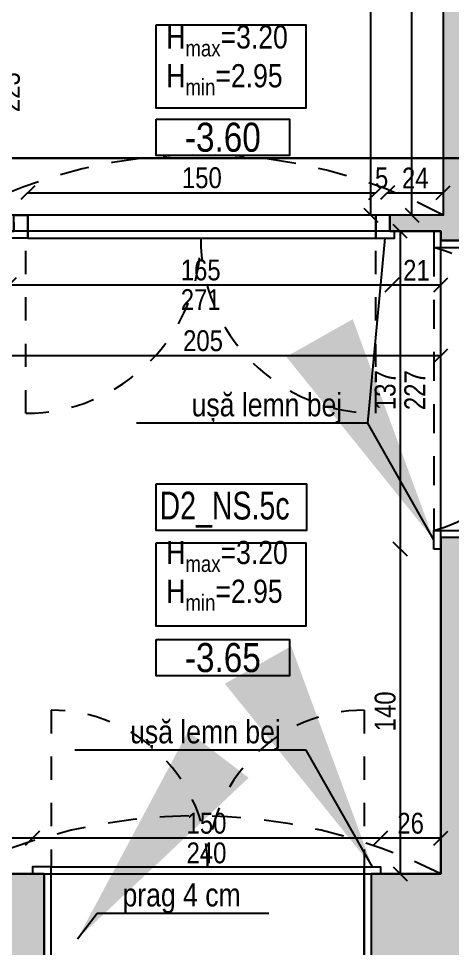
# Model space of a CAD drawing. Header units: metres. Extents: x 493 to 630, y -132 to -15.
# Drawn here: x 561.065 to 562.935, y -63.668 to -59.659 of the extents above; entities that cross this region are included whole.
import ezdxf
from ezdxf import colors
from ezdxf.entities.mleader import LeaderData, LeaderLine
from ezdxf.enums import TextEntityAlignment as Align
from ezdxf.math import Vec2, Vec3

# ---------------------------------------------------------------- set-up
doc = ezdxf.new("R2010")
doc.units = ezdxf.units.M
doc.header["$MEASUREMENT"] = 0
doc.header["$PDMODE"] = 3
doc.linetypes.add('HIDDEN', pattern=[0.375, 0.25, -0.125])
doc.linetypes.add('HIDDEN2', pattern=[0.1875, 0.125, -0.0625])
for name, color, linetype in [('a_caramida', 2, 'Continuous'), ('a_cote_50', 9, 'Continuous'), ('a_cote_nivel', 9, 'Continuous'), ('a_grinzi', 253, 'HIDDEN'), ('a_indicatii', 7, 'Continuous'), ('a_indicatii_text', 7, 'Continuous'), ('a_pereti_hasuri', 253, 'Continuous'), ('a_punctat', 40, 'HIDDEN2'), ('a_tamplarie_usi', 6, 'Continuous'), ('a_termoizolatie', 8, 'Continuous'), ('a_text', 7, 'Continuous'), ('a_vederi', 74, 'Continuous')]:
    doc.layers.add(name, color=color, linetype=linetype)
doc.layers.add('a_suprafete', color=7, linetype='Continuous', plot=False)
doc.styles.add('ROMANS', font='ROMANS.shx', dxfattribs={"width": 0.75})
doc.styles.get("Standard").update_dxf_attribs({"font": 'ARIALN.TTF'})
doc.styles.add('Swiss Condensed Light', font='swisscl.ttf')
doc.dimstyles.new('50 cote', dxfattribs={"dimtxt": 0.09, "dimasz": 0.06, "dimexe": 0, "dimexo": 0, "dimgap": 0.018, "dimtad": 1, "dimdec": 1, "dimlfac": 100, "dimrnd": 0.5, "dimdsep": 46, "dimtxsty": 'Standard', "dimblk": 'OBLIQUE', "dimcen": 0.00045, "dimclrd": 256, "dimclrt": 4, "dimadec": 1, "dimazin": 0, "dimtfac": 1, "dimtdec": 1, "dimtix": 1, "dimtofl": 0, "dimtmove": 0, "dimatfit": 3, "dimldrblk": 'OBLIQUE', "dimfxl": 0, "dimtolj": 1, "dimtzin": 0, "dimarcsym": 0})
pattern_1 = [(45, (-4876.954644, 8292.469365), (-0.04419417382, 0.04419417382), []), (45, (-4876.91045, 8292.469365), (-0.04419417382, 0.04419417382), [0.03125, -0.015625])]

# ---------------------------------------------------------------- blocks, each defined once
blk = doc.blocks.new('COTE_NIVEL_DRAFT')
at = {"layer": 'a_cote_nivel'}
blk.add_lwpolyline([(-27.5, -2.5), (27.5, -2.5), (27.5, -17.5), (-27.5, -17.5)], close=True, dxfattribs=at)
blk = doc.blocks.new('cota nivel')
at = {"layer": 'a_cote_nivel', "xscale": 1.272727272727934, "yscale": 1.272727272727934, "zscale": 1.272727272727934}
blk.add_blockref('COTE_NIVEL_DRAFT', (0, 12.73), dxfattribs=at)
at = {"layer": 'a_cote_nivel', "style": 'ROMANS', "width": 0.6}
blk.add_attdef('COTA', text='', height=15.27, dxfattribs=at).set_placement((0, 0), align=Align.MIDDLE_CENTER)
blk = doc.blocks.new('_Oblique')
at = {"color": 0, "linetype": 'ByBlock', "lineweight": -2}
blk.add_line((-0.5, -0.5), (0.5, 0.5), dxfattribs=at)
blk = doc.blocks.new('*D413')
at = {"layer": 'a_cote_50', "lineweight": -2, "ltscale": 0.3}
blk.add_line((560.8351, -61.1123), (562.8851, -61.1123), dxfattribs=at)
at = {"layer": 'Defpoints', "color": 0, "ltscale": 0.3}
for p in [(560.8351, -60.5761), (562.8851, -60.5761), (562.8851, -61.1123)]:
    blk.add_point(p, dxfattribs=at)
at = {"layer": 'a_cote_50', "lineweight": -2, "ltscale": 0.3, "xscale": 0.06, "yscale": 0.06, "zscale": 0.06, "rotation": 180}
blk.add_blockref('_Oblique', (560.8351, -61.1123), dxfattribs=at)
at = {"layer": 'a_cote_50', "lineweight": -2, "ltscale": 0.3, "xscale": 0.06, "yscale": 0.06, "zscale": 0.06}
blk.add_blockref('_Oblique', (562.8851, -61.1123), dxfattribs=at)
at = {"layer": 'a_cote_50', "color": 4, "ltscale": 0.3, "insert": (561.8601, -61.0483), "char_height": 0.09, "attachment_point": 5}
blk.add_mtext('\\A1;205', dxfattribs=at)
blk = doc.blocks.new('*D415')
at = {"layer": 'a_cote_50', "lineweight": -2, "ltscale": 0.3}
blk.add_line((561.0251, -60.8074), (562.6751, -60.8074), dxfattribs=at)
at = {"layer": 'Defpoints', "color": 0, "ltscale": 0.3}
for p in [(561.0251, -60.5761), (562.6751, -60.6061), (562.6751, -60.8074)]:
    blk.add_point(p, dxfattribs=at)
at = {"layer": 'a_cote_50', "lineweight": -2, "ltscale": 0.3, "xscale": 0.06, "yscale": 0.06, "zscale": 0.06, "rotation": 180}
blk.add_blockref('_Oblique', (561.0251, -60.8074), dxfattribs=at)
at = {"layer": 'a_cote_50', "lineweight": -2, "ltscale": 0.3, "xscale": 0.06, "yscale": 0.06, "zscale": 0.06}
blk.add_blockref('_Oblique', (562.6751, -60.8074), dxfattribs=at)
at = {"layer": 'a_cote_50', "color": 4, "ltscale": 0.3, "char_height": 0.09, "attachment_point": 5}
for s, insert in [('\\A1;165', (561.8501, -60.7434)), ('\\A1;271', (561.8501, -60.8706))]:
    blk.add_mtext(s, dxfattribs=dict(at, insert=insert))
blk = doc.blocks.new('*D416')
at = {"layer": 'a_cote_50', "lineweight": -2, "ltscale": 0.3}
blk.add_line((562.6751, -60.8074), (562.8851, -60.8074), dxfattribs=at)
at = {"layer": 'Defpoints', "color": 0, "ltscale": 0.3}
for p in [(562.8851, -60.5761), (562.6751, -60.6061), (562.8851, -60.8074)]:
    blk.add_point(p, dxfattribs=at)
at = {"layer": 'a_cote_50', "lineweight": -2, "ltscale": 0.3, "xscale": 0.06, "yscale": 0.06, "zscale": 0.06, "rotation": 180}
blk.add_blockref('_Oblique', (562.6751, -60.8074), dxfattribs=at)
at = {"layer": 'a_cote_50', "lineweight": -2, "ltscale": 0.3, "xscale": 0.06, "yscale": 0.06, "zscale": 0.06}
blk.add_blockref('_Oblique', (562.8851, -60.8074), dxfattribs=at)
at = {"layer": 'a_cote_50', "color": 4, "ltscale": 0.3, "insert": (562.7801, -60.7442), "char_height": 0.09, "attachment_point": 5}
blk.add_mtext('\\A1;21', dxfattribs=at)
blk = doc.blocks.new('*D417')
at = {"layer": 'a_cote_50', "lineweight": -2, "ltscale": 0.3}
blk.add_line((562.7096, -60.5761), (562.7096, -61.9461), dxfattribs=at)
at = {"layer": 'Defpoints', "color": 0, "ltscale": 0.3}
for p in [(562.7626, -60.5761), (562.7096, -61.9461), (562.7626, -61.9461)]:
    blk.add_point(p, dxfattribs=at)
at = {"layer": 'a_cote_50', "lineweight": -2, "ltscale": 0.3, "xscale": 0.06, "yscale": 0.06, "zscale": 0.06}
for p, rotation in [((562.7096, -60.5761), 90), ((562.7096, -61.9461), 270)]:
    blk.add_blockref('_Oblique', p, dxfattribs=dict(at, rotation=rotation))
at = {"layer": 'a_cote_50', "color": 4, "ltscale": 0.3, "char_height": 0.09, "attachment_point": 5, "rotation": 90}
for s, insert in [('\\A1;137', (562.6457, -61.2611)), ('\\A1;227', (562.7728, -61.2611))]:
    blk.add_mtext(s, dxfattribs=dict(at, insert=insert))
blk = doc.blocks.new('*D418')
at = {"layer": 'a_cote_50', "lineweight": -2, "ltscale": 0.3}
blk.add_line((562.7096, -61.9461), (562.7096, -63.3461), dxfattribs=at)
at = {"layer": 'Defpoints', "color": 0, "ltscale": 0.3}
for p in [(562.7626, -61.9461), (562.7096, -63.3461), (562.7926, -63.3461)]:
    blk.add_point(p, dxfattribs=at)
at = {"layer": 'a_cote_50', "lineweight": -2, "ltscale": 0.3, "xscale": 0.06, "yscale": 0.06, "zscale": 0.06}
for p, rotation in [((562.7096, -61.9461), 90), ((562.7096, -63.3461), 270)]:
    blk.add_blockref('_Oblique', p, dxfattribs=dict(at, rotation=rotation))
at = {"layer": 'a_cote_50', "color": 4, "ltscale": 0.3, "insert": (562.6457, -62.6461), "char_height": 0.09, "attachment_point": 5, "rotation": 90}
blk.add_mtext('\\A1;140', dxfattribs=at)
blk = doc.blocks.new('*D419')
at = {"layer": 'a_cote_50', "lineweight": -2, "ltscale": 0.3}
blk.add_line((562.8851, -63.1929), (562.6251, -63.1929), dxfattribs=at)
at = {"layer": 'Defpoints', "color": 0, "ltscale": 0.3}
for p in [(562.6251, -63.1929), (562.6251, -63.3036), (562.8851, -63.3036)]:
    blk.add_point(p, dxfattribs=at)
at = {"layer": 'a_cote_50', "lineweight": -2, "ltscale": 0.3, "xscale": 0.06, "yscale": 0.06, "zscale": 0.06, "rotation": 180}
blk.add_blockref('_Oblique', (562.6251, -63.1929), dxfattribs=at)
at = {"layer": 'a_cote_50', "lineweight": -2, "ltscale": 0.3, "xscale": 0.06, "yscale": 0.06, "zscale": 0.06}
blk.add_blockref('_Oblique', (562.8851, -63.1929), dxfattribs=at)
at = {"layer": 'a_cote_50', "color": 4, "ltscale": 0.3, "insert": (562.7551, -63.129), "char_height": 0.09, "attachment_point": 5}
blk.add_mtext('\\A1;26', dxfattribs=at)
blk = doc.blocks.new('*D420')
at = {"layer": 'a_cote_50', "lineweight": -2, "ltscale": 0.3}
blk.add_line((562.6251, -63.1929), (561.1251, -63.1929), dxfattribs=at)
at = {"layer": 'Defpoints', "color": 0, "ltscale": 0.3}
for p in [(561.1251, -63.1929), (561.1251, -63.2736), (562.6251, -63.3036)]:
    blk.add_point(p, dxfattribs=at)
at = {"layer": 'a_cote_50', "lineweight": -2, "ltscale": 0.3, "xscale": 0.06, "yscale": 0.06, "zscale": 0.06, "rotation": 180}
blk.add_blockref('_Oblique', (561.1251, -63.1929), dxfattribs=at)
at = {"layer": 'a_cote_50', "lineweight": -2, "ltscale": 0.3, "xscale": 0.06, "yscale": 0.06, "zscale": 0.06}
blk.add_blockref('_Oblique', (562.6251, -63.1929), dxfattribs=at)
at = {"layer": 'a_cote_50', "color": 4, "ltscale": 0.3, "char_height": 0.09, "attachment_point": 5}
for s, insert in [('\\A1;150', (561.8751, -63.129)), ('\\A1;240', (561.8751, -63.2569))]:
    blk.add_mtext(s, dxfattribs=dict(at, insert=insert))
blk = doc.blocks.new('*D421')
at = {"layer": 'a_cote_50', "lineweight": -2, "ltscale": 0.3}
blk.add_line((561.1251, -63.1929), (560.7751, -63.1929), dxfattribs=at)
at = {"layer": 'Defpoints', "color": 0, "ltscale": 0.3}
for p in [(560.7751, -63.1929), (560.7751, -63.3036), (561.1251, -63.2736)]:
    blk.add_point(p, dxfattribs=at)
at = {"layer": 'a_cote_50', "lineweight": -2, "ltscale": 0.3, "xscale": 0.06, "yscale": 0.06, "zscale": 0.06, "rotation": 180}
blk.add_blockref('_Oblique', (560.7751, -63.1929), dxfattribs=at)
at = {"layer": 'a_cote_50', "lineweight": -2, "ltscale": 0.3, "xscale": 0.06, "yscale": 0.06, "zscale": 0.06}
blk.add_blockref('_Oblique', (561.1251, -63.1929), dxfattribs=at)
at = {"layer": 'a_cote_50', "color": 4, "ltscale": 0.3, "insert": (560.9501, -63.129), "char_height": 0.09, "attachment_point": 5}
blk.add_mtext('\\A1;35', dxfattribs=at)
blk = doc.blocks.new('*D443')
at = {"layer": 'a_termoizolatie', "lineweight": -2, "ltscale": 0.3}
blk.add_line((561.1051, -60.4096), (562.6051, -60.4096), dxfattribs=at)
at = {"layer": 'Defpoints', "color": 0, "ltscale": 0.3}
for p in [(562.6051, -60.4096), (561.1051, -60.5061), (562.6051, -60.5061)]:
    blk.add_point(p, dxfattribs=at)
at = {"layer": 'a_termoizolatie', "lineweight": -2, "ltscale": 0.3, "xscale": 0.06, "yscale": 0.06, "zscale": 0.06, "rotation": 180}
blk.add_blockref('_Oblique', (561.1051, -60.4096), dxfattribs=at)
at = {"layer": 'a_termoizolatie', "lineweight": -2, "ltscale": 0.3, "xscale": 0.06, "yscale": 0.06, "zscale": 0.06}
blk.add_blockref('_Oblique', (562.6051, -60.4096), dxfattribs=at)
at = {"layer": 'a_termoizolatie', "color": 4, "ltscale": 0.3, "insert": (561.8551, -60.3457), "char_height": 0.09, "attachment_point": 5}
blk.add_mtext('\\A1;150', dxfattribs=at)
blk = doc.blocks.new('*D444')
at = {"layer": 'Defpoints', "color": 0, "ltscale": 0.3}
for p in [(562.6551, -60.4096), (562.6051, -60.5061), (562.6551, -60.5061)]:
    blk.add_point(p, dxfattribs=at)
at = {"layer": 'a_termoizolatie', "color": 4, "ltscale": 0.3, "insert": (562.6301, -60.3459), "char_height": 0.09, "attachment_point": 5}
blk.add_mtext('\\A1;5', dxfattribs=at)
blk = doc.blocks.new('*D445')
at = {"layer": 'a_termoizolatie', "lineweight": -2, "ltscale": 0.3}
blk.add_line((562.6551, -60.4096), (562.8951, -60.4096), dxfattribs=at)
at = {"layer": 'Defpoints', "color": 0, "ltscale": 0.3}
for p in [(562.8951, -60.4096), (562.6551, -60.5061), (562.8951, -60.5061)]:
    blk.add_point(p, dxfattribs=at)
at = {"layer": 'a_termoizolatie', "lineweight": -2, "ltscale": 0.3, "xscale": 0.06, "yscale": 0.06, "zscale": 0.06, "rotation": 180}
blk.add_blockref('_Oblique', (562.6551, -60.4096), dxfattribs=at)
at = {"layer": 'a_termoizolatie', "lineweight": -2, "ltscale": 0.3, "xscale": 0.06, "yscale": 0.06, "zscale": 0.06}
blk.add_blockref('_Oblique', (562.8951, -60.4096), dxfattribs=at)
at = {"layer": 'a_termoizolatie', "color": 4, "ltscale": 0.3, "insert": (562.7751, -60.3464), "char_height": 0.09, "attachment_point": 5}
blk.add_mtext('\\A1;24', dxfattribs=at)
blk = doc.blocks.new('*D446')
at = {"layer": 'a_termoizolatie', "lineweight": -2, "ltscale": 0.3}
blk.add_line((562.7609, -60.5061), (562.7609, -58.1561), dxfattribs=at)
at = {"layer": 'Defpoints', "color": 0, "ltscale": 0.3}
for p in [(562.7609, -58.1561), (562.856, -58.1561), (562.856, -60.5061)]:
    blk.add_point(p, dxfattribs=at)
at = {"layer": 'a_termoizolatie', "lineweight": -2, "ltscale": 0.3, "xscale": 0.06, "yscale": 0.06, "zscale": 0.06}
for p, rotation in [((562.7609, -58.1561), 90), ((562.7609, -60.5061), 270)]:
    blk.add_blockref('_Oblique', p, dxfattribs=dict(at, rotation=rotation))
at = {"layer": 'a_termoizolatie', "color": 4, "ltscale": 0.3, "insert": (562.697, -59.3311), "char_height": 0.09, "attachment_point": 5, "rotation": 90}
blk.add_mtext('\\A1;235', dxfattribs=at)
blk = doc.blocks.new('*D465')
at = {"layer": 'a_termoizolatie', "lineweight": -2, "ltscale": 0.3}
blk.add_line((560.9619, -59.4461), (560.9619, -60.5061), dxfattribs=at)
at = {"layer": 'Defpoints', "color": 0, "ltscale": 0.3}
for p in [(560.8351, -59.4461), (560.8651, -60.5061), (560.9619, -60.5061)]:
    blk.add_point(p, dxfattribs=at)
at = {"layer": 'a_termoizolatie', "lineweight": -2, "ltscale": 0.3, "xscale": 0.06, "yscale": 0.06, "zscale": 0.06}
for p, rotation in [((560.9619, -59.4461), 90), ((560.9619, -60.5061), 270)]:
    blk.add_blockref('_Oblique', p, dxfattribs=dict(at, rotation=rotation))
at = {"layer": 'a_termoizolatie', "color": 4, "ltscale": 0.3, "char_height": 0.09, "width": 0.156057, "attachment_point": 5, "rotation": 90}
for s, insert in [('\\A1;106', (560.8979, -59.9761)), ('\\A1;223', (561.0259, -59.9761))]:
    blk.add_mtext(s, dxfattribs=dict(at, insert=insert))
blk = doc.blocks.new('*D466')
at = {"layer": 'a_termoizolatie', "lineweight": -2, "ltscale": 0.3}
blk.add_line((562.584, -60.5061), (562.584, -48.1261), dxfattribs=at)
at = {"layer": 'Defpoints', "color": 0, "ltscale": 0.3}
for p in [(562.584, -48.1261), (562.8951, -48.1261), (562.8951, -60.5061)]:
    blk.add_point(p, dxfattribs=at)
at = {"layer": 'a_termoizolatie', "lineweight": -2, "ltscale": 0.3, "xscale": 0.06, "yscale": 0.06, "zscale": 0.06}
for p, rotation in [((562.584, -48.1261), 90), ((562.584, -60.5061), 270)]:
    blk.add_blockref('_Oblique', p, dxfattribs=dict(at, rotation=rotation))
at = {"layer": 'a_termoizolatie', "color": 4, "ltscale": 0.3, "insert": (562.52, -54.3161), "char_height": 0.09, "attachment_point": 5, "rotation": 90}
blk.add_mtext('\\A1;1238', dxfattribs=at)

msp = doc.modelspace()

# ---------------------------------------------------------------- hatches: boundary and pattern name
at = {"layer": 'a_pereti_hasuri', "ltscale": 0.3}
h = msp.add_hatch(dxfattribs=at)
h.set_pattern_fill('ANSI33', color=256, scale=0.25, style=0)
h.set_pattern_definition(pattern_1)
h.paths.add_polyline_path([(570.6253, -69.6433), (569.7451, -69.6433), (569.7451, -69.0233), (565.3851, -69.0233), (565.3851, -68.9233), (569.6551, -68.9233), (569.6551, -67.8833), (570.6253, -67.8833)])
h.paths.add_polyline_path([(570.6253, -70.9433), (569.7451, -70.9433), (569.7451, -72.5333), (570.6253, -72.5333)])
h.paths.add_polyline_path([(570.6253, -65.0033), (569.6551, -65.0033), (569.6551, -66.6033), (570.6253, -66.6033)], flags=17)
h.paths.add_polyline_path([(570.6253, -63.7233), (570.6253, -63.1111), (570.7953, -63.1111), (570.7953, -62.4711), (570.6253, -62.4711), (570.6253, -62.2811), (570.2953, -62.2811), (570.2953, -60.0711), (570.6253, -60.0711), (570.6253, -59.8811), (570.7953, -59.8811), (570.7953, -59.2511), (570.6253, -59.2511), (570.6253, -58.8461), (569.8301, -58.8461), (569.8301, -59.1861), (565.0842, -59.1861), (565.0842, -59.5361), (564.0842, -59.5361), (564.0842, -59.1861), (563.8842, -59.1861), (563.8842, -55.9761), (563.0542, -55.9761), (563.0542, -55.8361), (562.8951, -55.8361), (562.8951, -57.2161), (563.3451, -57.2161), (563.3451, -58.1561), (562.8951, -58.1561), (562.8951, -60.5061), (562.6651, -60.5061), (562.6651, -60.5761), (562.8851, -60.5761), (562.8851, -60.6161), (562.9751, -60.6161), (562.9751, -60.4161), (563.7951, -60.4161), (563.7951, -59.7161), (565.6801, -59.7161), (565.7301, -59.7161), (568.4101, -59.7161), (568.4601, -59.7161), (569.8301, -59.7161), (569.8301, -62.6461), (568.4601, -62.6461), (568.4101, -62.6461), (565.7301, -62.6461), (565.6801, -62.6461), (563.7901, -62.6461), (563.7901, -61.9461), (562.9751, -61.9461), (562.9751, -61.8961), (562.8851, -61.8961), (562.8851, -63.3461), (562.5851, -63.3461), (562.5851, -63.7033), (562.6451, -63.7033), (562.9151, -63.7033), (562.9151, -66.7033), (563.7251, -66.7033), (563.7251, -63.3833), (563.8751, -63.3833), (563.8751, -62.9133), (564.9851, -62.9133), (564.9851, -63.3833), (569.6551, -63.3833), (569.6551, -63.7233), (569.8151, -63.7233)])
h = msp.add_hatch(dxfattribs=at)
h.set_pattern_fill('ANSI33', color=256, scale=0.25, style=0)
h.set_pattern_definition(pattern_1)
edge = h.paths.add_edge_path()
edge.add_line((553.5851, -64.0309), (553.5851, -64.8596))
edge.add_line((553.5851, -64.8596), (554.0851, -64.8596))
edge.add_line((554.0851, -64.8596), (554.0851, -64.4396))
edge.add_line((554.0851, -64.4396), (558.4151, -64.4396))
edge.add_line((558.4151, -64.4396), (558.4151, -65.8896))
edge.add_line((558.4151, -65.8896), (560.1551, -65.8896))
edge.add_line((560.1551, -65.8896), (560.1551, -71.7996))
edge.add_line((560.1551, -71.7996), (557.2551, -71.7996))
edge.add_line((557.2551, -71.7996), (557.2551, -72.5796))
edge.add_line((557.2551, -72.5796), (556.7551, -72.5796))
edge.add_line((556.7551, -72.5796), (556.7551, -73.0496))
edge.add_line((556.7551, -73.0496), (557.3251, -73.0496))
edge.add_line((557.3251, -73.0496), (557.3251, -73.2496))
edge.add_line((557.3251, -73.2496), (557.8251, -73.2496))
edge.add_line((557.8251, -73.2496), (557.8251, -74.3996))
edge.add_line((557.8251, -74.3996), (557.3251, -74.3996))
edge.add_line((557.3251, -74.3996), (557.3251, -78.5696))
edge.add_line((557.3251, -78.5696), (556.5351, -78.5696))
edge.add_line((556.5351, -78.5696), (556.5351, -79.5396))
edge.add_line((556.5351, -79.5396), (556.3651, -79.5396))
edge.add_line((556.3651, -79.5396), (556.3651, -79.9896))
edge.add_line((556.3651, -79.9896), (554.8351, -79.9896))
edge.add_line((554.8351, -79.9896), (554.8351, -79.5396))
edge.add_line((554.8351, -79.5396), (554.1851, -79.5396))
edge.add_line((554.1851, -79.5396), (554.1851, -78.8996))
edge.add_line((554.1851, -78.8996), (553.7851, -78.8996))
edge.add_line((553.7851, -78.8996), (553.7851, -79.3896))
edge.add_line((553.7851, -79.3896), (553.7853, -80.4846))
edge.add_line((553.7853, -80.4846), (554.2605, -80.4846))
edge.add_line((554.2605, -80.4846), (554.2605, -80.1046))
edge.add_line((554.2605, -80.1046), (560.5705, -80.1046))
edge.add_line((560.5705, -80.1046), (560.5705, -80.0946))
edge.add_line((560.5705, -80.0946), (560.6605, -80.0946))
edge.add_line((560.6605, -80.0946), (560.9305, -79.8546))
edge.add_line((560.9305, -79.8546), (560.9305, -75.4046))
edge.add_line((560.9305, -75.4046), (561.3189, -75.4046))
edge.add_line((561.3189, -75.4046), (561.3205, -74.5846))
edge.add_line((561.3205, -74.5846), (560.8355, -74.5846))
edge.add_line((560.8355, -74.5846), (560.8355, -73.9843))
edge.add_line((560.8355, -73.9843), (560.5922, -73.9843))
edge.add_line((560.5922, -73.9843), (560.5922, -74.0643))
edge.add_line((560.5922, -74.0643), (560.1022, -74.0643))
edge.add_line((560.1022, -74.0643), (560.1022, -74.5943))
edge.add_line((560.1022, -74.5943), (559.7172, -74.5943))
edge.add_line((559.7172, -74.5943), (559.7172, -74.7343))
edge.add_line((559.7172, -74.7343), (559.9022, -74.7343))
edge.add_line((559.9022, -74.7343), (559.9022, -75.3843))
edge.add_line((559.9022, -75.3843), (560.3822, -75.3843))
edge.add_line((560.3822, -75.3843), (560.3822, -79.8543))
edge.add_line((560.3822, -79.8543), (557.9322, -79.8543))
edge.add_line((557.9322, -79.8543), (557.9322, -75.3843))
edge.add_line((557.9322, -75.3843), (558.6822, -75.3843))
edge.add_line((558.6822, -75.3843), (558.6822, -74.7343))
edge.add_line((558.6822, -74.7343), (558.8772, -74.7343))
edge.add_line((558.8772, -74.7343), (558.8772, -74.5943))
edge.add_line((558.8772, -74.5943), (557.8972, -74.5943))
edge.add_line((557.8972, -74.5943), (557.8972, -72.4143))
edge.add_line((557.8972, -72.4143), (558.4263, -72.4143))
edge.add_line((558.4263, -72.4143), (558.4263, -72.2143))
edge.add_line((558.4263, -72.2143), (559.6263, -72.2143))
edge.add_line((559.6263, -72.2143), (559.6262, -72.4157))
edge.add_line((559.6262, -72.4157), (559.9886, -72.4143))
edge.add_line((559.9886, -72.4143), (560.1072, -72.7643))
edge.add_line((560.1072, -72.7643), (560.1072, -72.9543))
edge.add_line((560.1072, -72.9543), (560.5922, -72.9543))
edge.add_line((560.5922, -72.9543), (560.5922, -73.0343))
edge.add_line((560.5922, -73.0343), (560.8355, -73.0343))
edge.add_line((560.8355, -73.0343), (560.8355, -72.7243))
edge.add_line((560.8355, -72.7243), (562.8755, -72.7243))
edge.add_line((562.8755, -72.7243), (562.8755, -74.6143))
edge.add_line((562.8755, -74.6143), (562.4205, -74.6143))
edge.add_line((562.4205, -74.6143), (562.4205, -75.4343))
edge.add_line((562.4205, -75.4343), (562.9905, -75.4343))
edge.add_line((562.9905, -75.4343), (562.9905, -77.9346))
edge.add_line((562.9905, -77.9346), (563.3205, -77.9346))
edge.add_line((563.3205, -77.9346), (563.3205, -75.4543))
edge.add_line((563.3205, -75.4543), (564.3507, -75.4543))
edge.add_line((564.3507, -75.4543), (564.3507, -74.9543))
edge.add_arc((564.8611, -76.0494), 1.2082, 63.4858, 114.9902, ccw=False)
edge.add_line((565.4005, -74.9682), (565.4005, -75.4543))
edge.add_line((565.4005, -75.4543), (570.1405, -75.4543))
edge.add_line((570.1405, -75.4543), (570.1405, -77.0396))
edge.add_line((570.1405, -77.0396), (570.8655, -77.0396))
edge.add_line((570.8655, -77.0396), (570.8655, -74.7411))
edge.add_line((570.8655, -74.7411), (570.6253, -74.7411))
edge.add_line((570.6253, -74.7411), (570.6253, -73.8333))
edge.add_line((570.6253, -73.8333), (569.7451, -73.8333))
edge.add_line((569.7451, -73.8333), (569.7451, -74.5033))
edge.add_line((569.7451, -74.5033), (563.8051, -74.5033))
edge.add_line((563.8051, -74.5033), (563.8051, -70.1633))
edge.add_line((563.8051, -70.1633), (562.9151, -70.1633))
edge.add_line((562.9151, -70.1633), (562.9151, -70.1933))
edge.add_line((562.9151, -70.1933), (562.9151, -72.3733))
edge.add_line((562.9151, -72.3733), (560.8151, -72.3733))
edge.add_line((560.8151, -72.3733), (560.8151, -70.2533))
edge.add_line((560.8151, -70.2533), (560.8151, -63.7033))
edge.add_line((560.8151, -63.7033), (561.1751, -63.7033))
edge.add_line((561.1751, -63.7033), (561.1751, -63.3461))
edge.add_line((561.1751, -63.3461), (560.7751, -63.3461))
edge.add_line((560.7751, -63.3461), (560.7751, -63.0761))
edge.add_line((560.7751, -63.0761), (560.1051, -63.0761))
edge.add_line((560.1051, -63.0761), (560.1051, -63.5161))
edge.add_line((560.1051, -63.5161), (552.9251, -63.5161))
edge.add_line((552.9251, -63.5161), (552.9251, -62.9761))
edge.add_line((552.9251, -62.9761), (552.4201, -62.9761))
edge.add_line((552.4201, -62.9761), (552.4276, -64.0296))
edge.add_line((552.4276, -64.0296), (553.5851, -64.0296))

# ---------------------------------------------------------------- linework, layer by layer
msp.add_lwpolyline([(562.5704, -61.4034), (562.6451, -60.6061)])
at = {"layer": 'a_caramida', "ltscale": 0.3}
for points in [[(562.8951, -55.8361), (562.8951, -57.2161), (563.3451, -57.2161), (563.3451, -58.1561), (562.8951, -58.1561), (562.8951, -60.5061), (562.6651, -60.5061), (562.6651, -60.5761), (562.6651, -60.5761), (562.8851, -60.5761), (562.8851, -60.6161), (562.9751, -60.6161), (562.9751, -60.4161), (563.7951, -60.4161), (563.7951, -59.7161), (565.6801, -59.7161)], [(565.6801, -62.6461), (563.7901, -62.6461), (563.7901, -61.9461), (562.9751, -61.9461), (562.9751, -61.8961), (562.8851, -61.8961), (562.8851, -63.3461), (562.5851, -63.3461), (562.5851, -63.7033)], [(561.1751, -63.7033), (561.1751, -63.3461), (561.1751, -63.3461), (560.7751, -63.3461), (560.7751, -63.0761), (560.1051, -63.0761), (560.1051, -63.0761), (560.1051, -63.0761), (560.1051, -63.5161), (552.9251, -63.5161), (552.9251, -62.9761), (552.4201, -62.9761), (552.4276, -64.0296)]]:
    msp.add_lwpolyline(points, dxfattribs=at)
at = {"layer": 'a_grinzi', "ltscale": 0.5}
msp.add_lwpolyline([(562.8551, -60.6461), (562.8551, -61.8661)], dxfattribs=at)
for centre, radius, start, end in [((561.8557, -62.4517), 2.2059, 61.8858, 117.5579), ((562.6943, -61.2561), 0.6309, 284.7721, 75.2279), ((561.8301, -65.4472), 2.351, 63.3374, 116.6626)]:
    msp.add_arc(centre, radius, start, end, dxfattribs=at)
at = {"layer": 'a_punctat', "color": 30, "ltscale": 0.9, "const_width": 0.01}
msp.add_lwpolyline([(551.4735, -60.2606), (574.1928, -60.2606), (574.1928, -60.2606)], dxfattribs=at)
at = {"layer": 'a_punctat', "ltscale": 0.5}
for points in [[(561.8501, -60.6061, -0.414214), (561.0956, -61.3606), (561.0956, -60.6061)], [(561.8501, -60.6061, 0.414214), (562.6046, -61.3606), (562.6046, -60.6061)], [(561.8801, -63.3161, 0.414214), (561.2051, -62.6411), (561.2051, -63.3161)], [(561.8801, -63.3161, -0.414214), (562.5551, -62.6411), (562.5551, -63.3161)]]:
    msp.add_lwpolyline(points, format="xyb", dxfattribs=at)
at = {"layer": 'a_suprafete', "ltscale": 0.3}
for points in [[(560.8351, -60.5061), (560.8351, -48.1261), (562.8951, -48.1261), (562.8951, -60.5061)], [(562.8851, -63.3461), (562.8851, -60.5761), (560.8351, -60.5761), (560.8351, -61.6761), (560.1051, -61.6761), (560.1051, -63.0761), (560.7751, -63.0761), (560.7751, -63.3461)]]:
    msp.add_lwpolyline(points, close=True, dxfattribs=at)
at = {"layer": 'a_tamplarie_usi', "ltscale": 0.3}
for points in [[(561.0451, -60.5061), (561.1051, -60.5061), (561.1051, -60.6061), (561.0251, -60.6061), (561.0251, -60.5761), (561.0451, -60.5761), (561.0451, -60.5361), (561.0451, -60.5761), (561.0451, -60.5761)], [(562.6651, -60.5061), (562.6051, -60.5061), (562.6051, -60.6061), (562.6851, -60.6061), (562.6851, -60.5761), (562.6651, -60.5761), (562.6651, -60.5361), (562.6651, -60.5761), (562.6651, -60.5761)], [(562.8551, -60.5761), (562.8551, -60.6461), (563.0051, -60.6461), (563.0051, -60.5761), (562.9751, -60.5761), (562.9751, -60.6161), (562.8851, -60.6161), (562.8851, -60.6161), (562.8851, -60.5761)], [(562.8551, -61.9461), (562.8551, -61.8661), (563.0051, -61.8661), (563.0051, -61.9461), (562.9751, -61.9461), (562.9751, -61.8961), (562.8851, -61.8961), (562.8851, -61.8961), (562.8851, -61.9461)], [(561.1051, -63.7333), (561.2051, -63.7333), (561.2051, -63.3161), (561.1251, -63.3161), (561.1251, -63.3461), (561.1751, -63.3461), (561.1751, -63.7033), (561.1751, -63.7033), (561.1051, -63.7033)], [(562.6451, -63.7333), (562.5551, -63.7333), (562.5551, -63.3161), (562.6251, -63.3161), (562.6251, -63.3461), (562.5851, -63.3461), (562.5851, -63.7033), (562.5851, -63.7033), (562.6451, -63.7033)]]:
    msp.add_lwpolyline(points, close=True, dxfattribs=at)
at = {"layer": 'a_termoizolatie', "ltscale": 0.3}
msp.add_lwpolyline([(561.1051, -60.6061), (561.1051, -60.5061)], dxfattribs=at)
at = {"layer": 'a_text'}
for points in [[(561.6587, -59.6858), (562.3034, -59.6858), (562.3034, -60.0451), (561.6587, -60.0451)], [(561.6587, -61.6648), (562.306, -61.6648), (562.306, -61.866), (561.6587, -61.866)], [(561.6587, -61.9197), (562.3034, -61.9197), (562.3034, -62.279), (561.6587, -62.279)]]:
    msp.add_lwpolyline(points, close=True, dxfattribs=at)
at = {"layer": 'a_vederi', "ltscale": 0.3}
for points in [[(561.1051, -60.6061), (562.6051, -60.6061), (562.6051, -60.5061), (561.1051, -60.5061)], [(561.2051, -63.3161), (562.5551, -63.3161), (562.5551, -63.7333), (561.2051, -63.7333)]]:
    msp.add_lwpolyline(points, close=True, dxfattribs=at)

# ---------------------------------------------------------------- block references
at = {"layer": 'a_indicatii'}
ref = msp.add_blockref('cota nivel', (561.9457, -60.1704), dxfattribs=dict(at, xscale=0.008200420351329285, yscale=0.008200420351329285, zscale=0.008200420351329285))
ref.add_attrib('COTA', '-3.60', dxfattribs={"layer": 'a_cote_nivel', "height": 0.12524}).set_placement((561.9457, -60.1704), align=Align.MIDDLE_CENTER)
ref = msp.add_blockref('cota nivel', (561.9457, -62.414), dxfattribs=dict(at, xscale=0.008200420351329285, yscale=0.008200420351329285, zscale=0.008200420351329285))
ref.add_attrib('COTA', '-3.65', dxfattribs={"layer": 'a_cote_nivel', "height": 0.12524}).set_placement((561.9457, -62.414), align=Align.MIDDLE_CENTER)

# ---------------------------------------------------------------- texts
at = {"layer": 'a_indicatii_text', "linetype": 'Continuous', "style": 'Swiss Condensed Light'}
msp.add_text('D2_NS.5c', height=0.12, dxfattribs=at).set_placement((561.6727, -61.8187))
at = {"layer": 'a_text', "char_height": 0.1, "width": 1.87247, "attachment_point": 7}
for insert in [(561.7016, -59.9893), (561.7016, -62.2122)]:
    msp.add_mtext('\\A1;H{\\H0.7x;\\S^ max;}=3.20\\PH{\\H0.7x;\\S^ min;}=2.95', dxfattribs=dict(at, insert=insert))

# ---------------------------------------------------------------- dimensions: what is measured, and where the dimension line sits
at = {"layer": 'a_cote_50', "ltscale": 0.3}
for base, p1, p2, picture, middle in [((562.8851, -61.1123), (560.8351, -60.5761), (562.8851, -60.5761), '*D413', (561.8601, -61.0483)), ((562.6251, -63.1929), (562.8851, -63.3036), (562.6251, -63.3036), '*D419', (562.7551, -63.129))]:
    dim = msp.add_linear_dim(base=base, p1=p1, p2=p2, dimstyle='50 cote', dxfattribs=at)
    dim.commit()
    dim.dimension.update_dxf_attribs({"geometry": picture, "text_midpoint": middle})
for base, p1, p2, text, picture, middle in [((562.6751, -60.8074), (561.0251, -60.5761), (562.6751, -60.6061), '<>\\X271', '*D415', (561.8501, -60.8074)), ((561.1251, -63.1929), (562.6251, -63.3036), (561.1251, -63.2736), '<>\\X240', '*D420', (561.8751, -63.1929))]:
    dim = msp.add_linear_dim(base=base, p1=p1, p2=p2, text=text, dimstyle='50 cote', override={"dimtmove": 1}, dxfattribs=at)
    dim.commit()
    dim.dimension.update_dxf_attribs({"geometry": picture, "text_midpoint": middle})
dim = msp.add_linear_dim(base=(562.7096, -61.9461), p1=(562.7626, -60.5761), p2=(562.7626, -61.9461), angle=90, text='<>\\X227', dimstyle='50 cote', dxfattribs=at)
dim.commit()
dim.dimension.update_dxf_attribs({"geometry": '*D417', "text_midpoint": (562.7096, -61.2611)})
for base, p1, p2, picture, middle in [((562.8851, -60.8074), (562.6751, -60.6061), (562.8851, -60.5761), '*D416', (562.7801, -60.7442)), ((560.7751, -63.1929), (561.1251, -63.2736), (560.7751, -63.3036), '*D421', (560.9501, -63.129))]:
    dim = msp.add_linear_dim(base=base, p1=p1, p2=p2, dimstyle='50 cote', override={"dimtmove": 1}, dxfattribs=at)
    dim.commit()
    dim.dimension.update_dxf_attribs({"geometry": picture, "text_midpoint": middle})
dim = msp.add_linear_dim(base=(562.7096, -63.3461), p1=(562.7626, -61.9461), p2=(562.7926, -63.3461), angle=90, dimstyle='50 cote', override={"dimtmove": 1}, dxfattribs=at)
dim.commit()
dim.dimension.update_dxf_attribs({"geometry": '*D418', "text_midpoint": (562.6457, -62.6461)})
at = {"layer": 'a_termoizolatie', "ltscale": 0.3}
for base, p1, p2, picture, middle in [((562.584, -48.1261), (562.8951, -60.5061), (562.8951, -48.1261), '*D466', (562.52, -54.3161)), ((562.7609, -58.1561), (562.856, -60.5061), (562.856, -58.1561), '*D446', (562.697, -59.3311))]:
    dim = msp.add_linear_dim(base=base, p1=p1, p2=p2, angle=90, dimstyle='50 cote', dxfattribs=at)
    dim.commit()
    dim.dimension.update_dxf_attribs({"geometry": picture, "text_midpoint": middle})
dim = msp.add_linear_dim(base=(560.9619, -60.5061), p1=(560.8351, -59.4461), p2=(560.8651, -60.5061), angle=90, text='<>\\X223', dimstyle='50 cote', override={"dimtmove": 1}, dxfattribs=at)
dim.commit()
dim.dimension.update_dxf_attribs({"geometry": '*D465', "text_midpoint": (560.9619, -59.9761)})
dim = msp.add_linear_dim(base=(562.6051, -60.4096), p1=(561.1051, -60.5061), p2=(562.6051, -60.5061), dimstyle='50 cote', dxfattribs=at)
dim.commit()
dim.dimension.update_dxf_attribs({"geometry": '*D443', "text_midpoint": (561.8551, -60.3457)})
for base, p1, p2, picture, middle in [((562.6551, -60.4096), (562.6051, -60.5061), (562.6551, -60.5061), '*D444', (562.6301, -60.3459)), ((562.8951, -60.4096), (562.6551, -60.5061), (562.8951, -60.5061), '*D445', (562.7751, -60.3464))]:
    dim = msp.add_linear_dim(base=base, p1=p1, p2=p2, dimstyle='50 cote', override={"dimtmove": 1}, dxfattribs=at)
    dim.commit()
    dim.dimension.update_dxf_attribs({"geometry": picture, "text_midpoint": middle})

# ---------------------------------------------------------------- leaders
ml = msp.add_multileader_mtext('Standard')
ml.set_content('{\\fArial Narrow|b0|i0|c238|p34;u}ș{\\fArial Narrow|b0|i0|c238|p34;ă lemn} bej', color=256)
ml.set_leader_properties()
ml.build(insert=Vec2(0, 0))
ml.multileader.update_dxf_attribs({"text_left_attachment_type": 6, "text_right_attachment_type": 6, "dogleg_length": 0.1, "arrow_head_size": 0})
ctx = ml.context
ctx.base_point, ctx.char_height, ctx.arrow_head_size, ctx.landing_gap_size, ctx.plane_origin = Vec3(561.8161, -61.4034), 0.1, 0, 0.01, Vec3(562.6551, -61.7961)
ctx.left_attachment, ctx.right_attachment, ctx.text_align_type = 6, 6, 2
notes = []
notes.append((ctx, [(1, (1, 1, 0), (562.5704, -61.4034), (-1, 0), 0.1, [(0, [(562.8551, -61.9061)], 0, [])])]))
ctx.mtext.insert, ctx.mtext.alignment, ctx.mtext.flow_direction = Vec3(562.4604, -61.274), 3, 5
ml = msp.add_multileader_mtext('Standard')
ml.set_content('{\\fArial Narrow|b0|i0|c238|p34;u}ș{\\fArial Narrow|b0|i0|c238|p34;ă lemn} bej', color=256)
ml.set_leader_properties()
ml.build(insert=Vec2(0, 0))
ml.multileader.update_dxf_attribs({"text_left_attachment_type": 6, "text_right_attachment_type": 6, "dogleg_length": 0.1, "arrow_head_size": 0})
ctx = ml.context
ctx.base_point, ctx.char_height, ctx.arrow_head_size, ctx.landing_gap_size, ctx.plane_origin = Vec3(561.5511, -62.8134), 0.1, 0, 0.01, Vec3(562.3901, -63.2061)
ctx.left_attachment, ctx.right_attachment, ctx.text_align_type = 6, 6, 2
notes.append((ctx, [(1, (1, 1, 0), (562.3054, -62.8134), (-1, 0), 0.1, [(0, [(562.5901, -63.3161)], 0, [])])]))
ctx.mtext.insert, ctx.mtext.alignment, ctx.mtext.flow_direction = Vec3(562.1954, -62.684), 3, 5
ml = msp.add_multileader_mtext('Standard')
ml.set_content('prag 4 cm', color=256)
ml.set_leader_properties()
ml.build(insert=Vec2(0, 0))
ml.multileader.update_dxf_attribs({"text_left_attachment_type": 6, "text_right_attachment_type": 6, "dogleg_length": 0.1, "arrow_head_size": 0})
ctx = ml.context
ctx.base_point, ctx.char_height, ctx.arrow_head_size, ctx.landing_gap_size, ctx.plane_origin = Vec3(561.5031, -63.5165), 0.1, 0, 0.01, Vec3(561.335, -64.2681)
ctx.left_attachment, ctx.right_attachment = 6, 6
notes.append((ctx, [(1, (1, 1, 0), (561.4031, -63.5165), (1, 0), 0.1, [(0, [(561.3187, -63.6268)], 0, [])])]))
ctx.mtext.insert, ctx.mtext.flow_direction = Vec3(561.5131, -63.3871), 5
for ctx, leaders in notes:
    for number, flags, end, landing, length, lines in leaders:
        leader = LeaderData()
        leader.index, (leader.has_last_leader_line, leader.has_dogleg_vector, leader.attachment_direction) = number, flags
        leader.last_leader_point, leader.dogleg_vector, leader.dogleg_length = Vec3(end), Vec3(landing), length
        for number, points, colour, breaks in lines:
            line = LeaderLine()
            line.index, line.vertices, line.color, line.breaks = number, Vec3.list(points), colors.encode_raw_color(colour), breaks
            leader.lines.append(line)
        ctx.leaders.append(leader)

doc.saveas('drawing.dxf')
